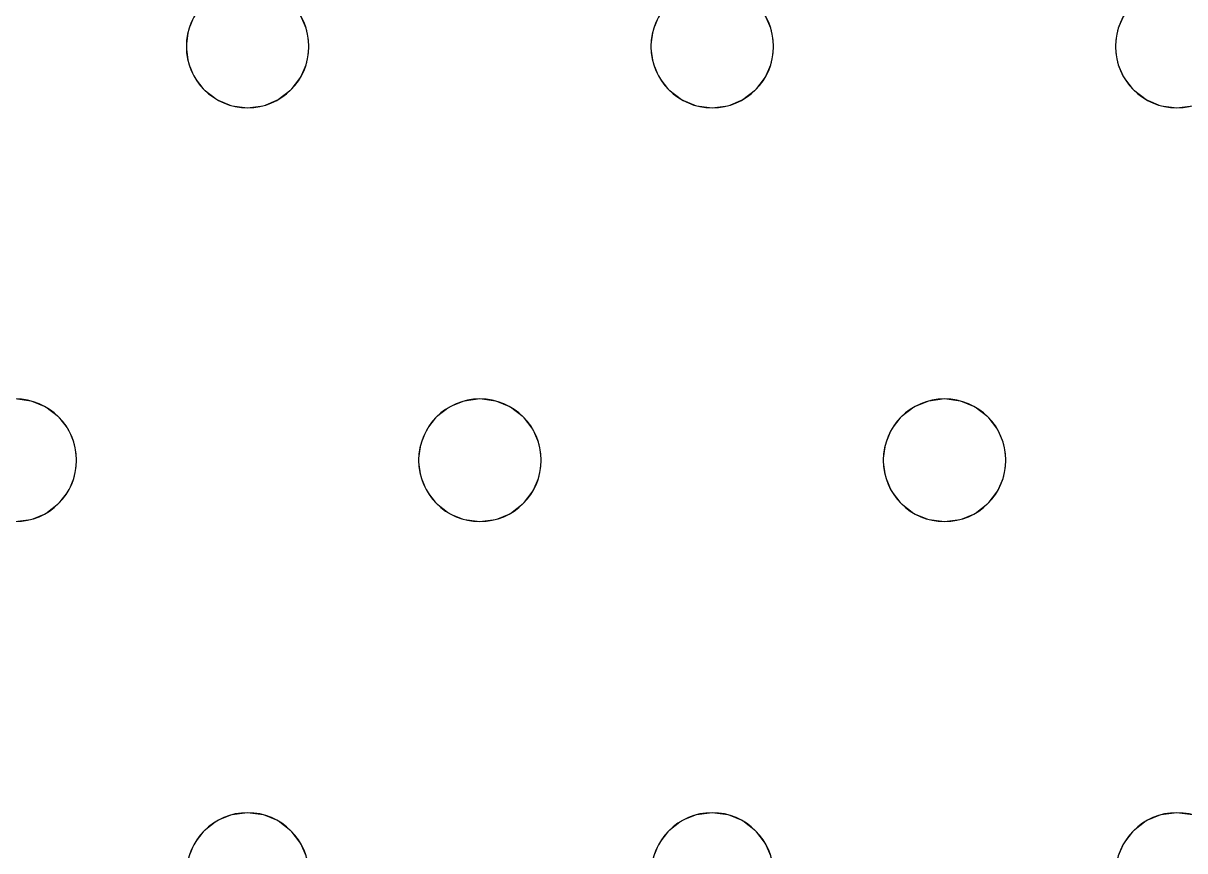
# Model space of a CAD drawing. Header units: millimetres. Extents: x -1 to 1601, y -701 to 1.
# Drawn here: x 203.9 to 279.7, y -204.5 to -150.5 of the extents above; entities that cross this region are included whole.
import ezdxf

# ---------------------------------------------------------------- set-up
doc = ezdxf.new("R2010")
doc.units = ezdxf.units.MM
doc.layers.add('IQ_200_3D', color=1, linetype='Continuous')
doc.layers.add('IQ_204_2D', color=7, linetype='Continuous')

msp = doc.modelspace()

# ---------------------------------------------------------------- linework, layer by layer
at = {"layer": 'IQ_200_3D', "lineweight": 18}
for points, invisible_edges in [([(122.762, -68.034, 850), (1477.238, -68.034, 850), (1477.238, -397.966, 850), (122.762, -397.966, 850)], 10), ([(122.762, -68.034, 860), (122.762, -397.966, 860), (1477.238, -397.966, 860), (1477.238, -68.034, 860)], 5), ([(215.085, -150, 890), (203.382, -129, 890), (191.68, -150, 890), (192.079, -150.965, 890)], 11), ([(192.079, -150.965, 888), (191.68, -150, 888), (215.085, -150, 888), (214.685, -150.965, 888)], 10), ([(214.685, -150.965, 890), (215.085, -150, 890), (192.079, -150.965, 890), (192.216, -152, 890)], 10), ([(215.085, -150, 890), (214.685, -150.965, 890), (214.685, -150.965, 888), (215.085, -150, 888)], 10), ([(222.413, -150.965, 890), (222.013, -150, 890), (222.013, -150, 888), (222.413, -150.965, 888)], 10), ([(245.418, -150, 888), (245.019, -150.965, 888), (222.413, -150.965, 888), (222.013, -150, 888)], 10), ([(222.413, -150.965, 890), (245.019, -150.965, 890), (245.418, -150, 890), (222.013, -150, 890)], 5), ([(245.418, -150, 890), (245.019, -150.965, 890), (245.019, -150.965, 888), (245.418, -150, 888)], 10), ([(252.746, -150.965, 890), (252.347, -150, 890), (252.347, -150, 888), (252.746, -150.965, 888)], 10), ([(252.746, -150.965, 888), (252.347, -150, 888), (275.752, -150, 888), (275.352, -150.965, 888)], 10), ([(252.746, -150.965, 890), (275.352, -150.965, 890), (275.752, -150, 890), (252.347, -150, 890)], 5), ([(275.752, -150, 890), (275.352, -150.965, 890), (275.352, -150.965, 888), (275.752, -150, 888)], 10), ([(214.549, -152, 888), (192.079, -153.035, 888), (192.216, -152, 888), (214.685, -150.965, 888)], 5), ([(192.216, -152, 888), (192.079, -150.965, 888), (214.685, -150.965, 888)], 14), ([(192.216, -152, 890), (192.079, -153.035, 890), (214.549, -152, 890), (214.685, -150.965, 890)], 10), ([(214.685, -150.965, 890), (214.549, -152, 890), (214.549, -152, 888), (214.685, -150.965, 888)], 8), ([(222.549, -152, 890), (222.413, -150.965, 890), (222.413, -150.965, 888), (222.549, -152, 888)], 2), ([(222.549, -152, 888), (222.413, -150.965, 888), (245.019, -150.965, 888), (244.882, -152, 888)], 10), ([(245.019, -150.965, 890), (222.413, -150.965, 890), (222.549, -152, 890)], 13), ([(222.549, -152, 890), (222.413, -153.035, 890), (244.882, -152, 890), (245.019, -150.965, 890)], 10), ([(245.019, -150.965, 890), (244.882, -152, 890), (244.882, -152, 888), (245.019, -150.965, 888)], 8), ([(252.882, -152, 890), (252.746, -150.965, 890), (252.746, -150.965, 888), (252.882, -152, 888)], 2), ([(252.882, -152, 888), (252.746, -150.965, 888), (275.352, -150.965, 888), (275.216, -152, 888)], 10), ([(252.882, -152, 890), (275.216, -152, 890), (275.352, -150.965, 890), (252.746, -150.965, 890)], 5), ([(275.352, -150.965, 890), (275.216, -152, 890), (275.216, -152, 888), (275.352, -150.965, 888)], 8), ([(192.079, -153.035, 888), (214.549, -152, 888), (214.685, -153.035, 888)], 13), ([(214.549, -152, 890), (192.079, -153.035, 890), (214.685, -153.035, 890)], 3), ([(214.549, -152, 890), (214.685, -153.035, 890), (214.685, -153.035, 888), (214.549, -152, 888)], 2), ([(245.019, -153.035, 890), (244.882, -152, 890), (222.413, -153.035, 890), (222.013, -154, 890)], 10), ([(222.413, -153.035, 890), (222.549, -152, 890), (222.549, -152, 888), (222.413, -153.035, 888)], 8), ([(222.413, -153.035, 888), (222.549, -152, 888), (244.882, -152, 888), (245.019, -153.035, 888)], 10), ([(244.882, -152, 890), (245.019, -153.035, 890), (245.019, -153.035, 888), (244.882, -152, 888)], 2), ([(252.746, -153.035, 890), (252.882, -152, 890), (252.882, -152, 888), (252.746, -153.035, 888)], 8), ([(252.746, -153.035, 888), (252.882, -152, 888), (275.216, -152, 888), (275.352, -153.035, 888)], 10), ([(252.746, -153.035, 890), (275.352, -153.035, 890), (275.216, -152, 890), (252.882, -152, 890)], 5), ([(275.216, -152, 890), (275.352, -153.035, 890), (275.352, -153.035, 888), (275.216, -152, 888)], 2), ([(214.685, -153.035, 888), (215.085, -154, 888), (191.68, -154, 888), (192.079, -153.035, 888)], 10), ([(191.68, -154, 890), (215.085, -154, 890), (214.685, -153.035, 890), (192.079, -153.035, 890)], 5), ([(214.685, -153.035, 890), (215.085, -154, 890), (215.085, -154, 888), (214.685, -153.035, 888)], 10), ([(222.013, -154, 890), (222.413, -153.035, 890), (222.413, -153.035, 888), (222.013, -154, 888)], 10), ([(222.013, -154, 888), (222.413, -153.035, 888), (245.019, -153.035, 888), (245.418, -154, 888)], 10), ([(245.418, -154, 890), (245.019, -153.035, 890), (222.013, -154, 890), (233.716, -175, 890)], 14), ([(245.019, -153.035, 890), (245.418, -154, 890), (245.418, -154, 888), (245.019, -153.035, 888)], 10), ([(252.347, -154, 890), (252.746, -153.035, 890), (252.746, -153.035, 888), (252.347, -154, 888)], 10), ([(252.347, -154, 888), (252.746, -153.035, 888), (275.352, -153.035, 888), (275.752, -154, 888)], 10), ([(275.752, -154, 890), (275.352, -153.035, 890), (252.347, -154, 890), (264.049, -175, 890)], 14), ([(252.746, -153.035, 890), (252.347, -154, 890), (275.352, -153.035, 890)], 14), ([(275.352, -153.035, 890), (275.752, -154, 890), (275.752, -154, 888), (275.352, -153.035, 888)], 10), ([(191.68, -154, 888), (215.085, -154, 888), (203.382, -175, 888), (191.044, -154.828, 888)], 7), ([(215.085, -154, 890), (191.68, -154, 890), (203.382, -175, 890), (215.721, -154.828, 890)], 7), ([(215.085, -154, 888), (215.721, -154.828, 888), (203.382, -175, 888)], 14), ([(215.085, -154, 890), (215.721, -154.828, 890), (215.721, -154.828, 888), (215.085, -154, 888)], 10), ([(221.378, -154.828, 890), (222.013, -154, 890), (222.013, -154, 888), (221.378, -154.828, 888)], 10), ([(222.013, -154, 888), (245.418, -154, 888), (233.716, -175, 888), (221.378, -154.828, 888)], 7), ([(222.013, -154, 890), (221.378, -154.828, 890), (233.716, -175, 890)], 14), ([(245.418, -154, 888), (246.054, -154.828, 888), (233.716, -175, 888)], 14), ([(233.716, -175, 890), (246.054, -154.828, 890), (245.418, -154, 890)], 13), ([(245.418, -154, 890), (246.054, -154.828, 890), (246.054, -154.828, 888), (245.418, -154, 888)], 10), ([(251.711, -154.828, 890), (252.347, -154, 890), (252.347, -154, 888), (251.711, -154.828, 888)], 10), ([(251.711, -154.828, 888), (252.347, -154, 888), (264.049, -175, 888), (263.014, -175.136, 888)], 10), ([(251.711, -154.828, 890), (263.014, -175.136, 890), (264.049, -175, 890), (252.347, -154, 890)], 5), ([(275.752, -154, 888), (276.387, -154.828, 888), (264.049, -175, 888), (252.347, -154, 888)], 14), ([(276.387, -154.828, 890), (275.752, -154, 890), (264.049, -175, 890), (265.084, -175.136, 890)], 10), ([(275.752, -154, 890), (276.387, -154.828, 890), (276.387, -154.828, 888), (275.752, -154, 888)], 10), ([(215.721, -154.828, 888), (216.549, -155.464, 888), (204.418, -175.136, 888), (203.382, -175, 888)], 10), ([(204.418, -175.136, 890), (216.549, -155.464, 890), (215.721, -154.828, 890), (203.382, -175, 890)], 5), ([(215.721, -154.828, 890), (216.549, -155.464, 890), (216.549, -155.464, 888), (215.721, -154.828, 888)], 10), ([(220.549, -155.464, 890), (221.378, -154.828, 890), (221.378, -154.828, 888), (220.549, -155.464, 888)], 10), ([(232.68, -175.136, 888), (220.549, -155.464, 888), (221.378, -154.828, 888), (233.716, -175, 888)], 5), ([(221.378, -154.828, 890), (220.549, -155.464, 890), (232.68, -175.136, 890), (233.716, -175, 890)], 10), ([(234.751, -175.136, 888), (233.716, -175, 888), (246.054, -154.828, 888), (246.882, -155.464, 888)], 10), ([(234.751, -175.136, 890), (246.882, -155.464, 890), (246.054, -154.828, 890), (233.716, -175, 890)], 5), ([(246.054, -154.828, 890), (246.882, -155.464, 890), (246.882, -155.464, 888), (246.054, -154.828, 888)], 10), ([(250.882, -155.464, 890), (251.711, -154.828, 890), (251.711, -154.828, 888), (250.882, -155.464, 888)], 10), ([(250.882, -155.464, 888), (251.711, -154.828, 888), (263.014, -175.136, 888), (262.049, -175.536, 888)], 10), ([(263.014, -175.136, 890), (251.711, -154.828, 890), (250.882, -155.464, 890)], 13), ([(265.084, -175.136, 888), (264.049, -175, 888), (276.387, -154.828, 888), (277.216, -155.464, 888)], 10), ([(277.216, -155.464, 890), (276.387, -154.828, 890), (265.084, -175.136, 890), (266.049, -175.536, 890)], 10), ([(276.387, -154.828, 890), (277.216, -155.464, 890), (277.216, -155.464, 888), (276.387, -154.828, 888)], 10), ([(204.418, -175.136, 888), (216.549, -155.464, 888), (205.382, -175.536, 888)], 3), ([(205.382, -175.536, 890), (216.549, -155.464, 890), (204.418, -175.136, 890)], 3), ([(205.382, -175.536, 888), (216.549, -155.464, 888), (217.514, -155.864, 888), (206.211, -176.172, 888)], 5), ([(217.514, -155.864, 890), (216.549, -155.464, 890), (205.382, -175.536, 890), (206.211, -176.172, 890)], 10), ([(218.549, -156, 888), (206.847, -177, 888), (206.211, -176.172, 888), (217.514, -155.864, 888)], 5), ([(218.549, -156, 890), (217.514, -155.864, 890), (206.211, -176.172, 890), (206.847, -177, 890)], 10), ([(230.252, -177, 888), (207.246, -177.965, 888), (206.847, -177, 888), (218.549, -156, 888)], 13), ([(230.252, -177, 890), (230.887, -176.172, 890), (218.549, -156, 890), (206.847, -177, 890)], 14), ([(216.549, -155.464, 890), (217.514, -155.864, 890), (217.514, -155.864, 888), (216.549, -155.464, 888)], 10), ([(218.549, -156, 888), (217.514, -155.864, 888), (217.514, -155.864, 890), (218.549, -156, 890)], 10), ([(219.584, -155.864, 888), (218.549, -156, 888), (218.549, -156, 890), (219.584, -155.864, 890)], 10), ([(218.549, -156, 888), (219.584, -155.864, 888), (230.887, -176.172, 888), (230.252, -177, 888)], 10), ([(218.549, -156, 890), (230.887, -176.172, 890), (219.584, -155.864, 890)], 3), ([(219.584, -155.864, 890), (220.549, -155.464, 890), (220.549, -155.464, 888), (219.584, -155.864, 888)], 10), ([(231.716, -175.536, 888), (219.584, -155.864, 888), (220.549, -155.464, 888), (232.68, -175.136, 888)], 5), ([(219.584, -155.864, 890), (230.887, -176.172, 890), (231.716, -175.536, 890), (220.549, -155.464, 890)], 5), ([(230.887, -176.172, 888), (219.584, -155.864, 888), (231.716, -175.536, 888)], 3), ([(232.68, -175.136, 890), (220.549, -155.464, 890), (231.716, -175.536, 890)], 3), ([(246.882, -155.464, 888), (247.847, -155.864, 888), (235.716, -175.536, 888), (234.751, -175.136, 888)], 10), ([(235.716, -175.536, 890), (247.847, -155.864, 890), (246.882, -155.464, 890), (234.751, -175.136, 890)], 5), ([(236.544, -176.172, 888), (235.716, -175.536, 888), (247.847, -155.864, 888), (248.882, -156, 888)], 10), ([(236.544, -176.172, 890), (247.847, -155.864, 890), (235.716, -175.536, 890)], 3), ([(248.882, -156, 890), (247.847, -155.864, 890), (236.544, -176.172, 890), (237.18, -177, 890)], 10), ([(237.18, -177, 888), (236.544, -176.172, 888), (248.882, -156, 888), (260.585, -177, 888)], 14), ([(260.585, -177, 890), (261.221, -176.172, 890), (248.882, -156, 890), (237.18, -177, 890)], 14), ([(246.882, -155.464, 890), (247.847, -155.864, 890), (247.847, -155.864, 888), (246.882, -155.464, 888)], 10), ([(248.882, -156, 888), (247.847, -155.864, 888), (247.847, -155.864, 890), (248.882, -156, 890)], 10), ([(249.918, -155.864, 888), (248.882, -156, 888), (248.882, -156, 890), (249.918, -155.864, 890)], 10), ([(261.221, -176.172, 888), (260.585, -177, 888), (248.882, -156, 888), (249.918, -155.864, 888)], 10), ([(261.221, -176.172, 890), (262.049, -175.536, 890), (249.918, -155.864, 890), (248.882, -156, 890)], 10), ([(249.918, -155.864, 890), (250.882, -155.464, 890), (250.882, -155.464, 888), (249.918, -155.864, 888)], 10), ([(249.918, -155.864, 888), (250.882, -155.464, 888), (262.049, -175.536, 888), (261.221, -176.172, 888)], 10), ([(262.049, -175.536, 890), (263.014, -175.136, 890), (250.882, -155.464, 890), (249.918, -155.864, 890)], 10), ([(277.216, -155.464, 888), (278.18, -155.864, 888), (266.049, -175.536, 888), (265.084, -175.136, 888)], 10), ([(278.18, -155.864, 890), (277.216, -155.464, 890), (266.049, -175.536, 890), (266.878, -176.172, 890)], 10), ([(266.049, -175.536, 888), (278.18, -155.864, 888), (266.878, -176.172, 888)], 3), ([(266.878, -176.172, 888), (278.18, -155.864, 888), (279.216, -156, 888), (267.513, -177, 888)], 5), ([(279.216, -156, 890), (278.18, -155.864, 890), (266.878, -176.172, 890), (267.513, -177, 890)], 10), ([(290.918, -177, 888), (267.913, -177.965, 888), (267.513, -177, 888), (279.216, -156, 888)], 13), ([(290.918, -177, 890), (291.554, -176.172, 890), (279.216, -156, 890), (267.513, -177, 890)], 14), ([(277.216, -155.464, 890), (278.18, -155.864, 890), (278.18, -155.864, 888), (277.216, -155.464, 888)], 10), ([(279.216, -156, 888), (278.18, -155.864, 888), (278.18, -155.864, 890), (279.216, -156, 890)], 10), ([(280.251, -155.864, 888), (279.216, -156, 888), (279.216, -156, 890), (280.251, -155.864, 890)], 10), ([(291.554, -176.172, 888), (290.918, -177, 888), (279.216, -156, 888), (280.251, -155.864, 888)], 10), ([(291.554, -176.172, 890), (292.382, -175.536, 890), (280.251, -155.864, 890), (279.216, -156, 890)], 10), ([(203.382, -175, 888), (204.418, -175.136, 888), (204.418, -175.136, 890), (203.382, -175, 890)], 10), ([(205.382, -175.536, 890), (204.418, -175.136, 890), (204.418, -175.136, 888), (205.382, -175.536, 888)], 10), ([(232.68, -175.136, 890), (231.716, -175.536, 890), (231.716, -175.536, 888), (232.68, -175.136, 888)], 10), ([(232.68, -175.136, 888), (233.716, -175, 888), (233.716, -175, 890), (232.68, -175.136, 890)], 10), ([(233.716, -175, 888), (234.751, -175.136, 888), (234.751, -175.136, 890), (233.716, -175, 890)], 10), ([(235.716, -175.536, 890), (234.751, -175.136, 890), (234.751, -175.136, 888), (235.716, -175.536, 888)], 10), ([(263.014, -175.136, 890), (262.049, -175.536, 890), (262.049, -175.536, 888), (263.014, -175.136, 888)], 10), ([(263.014, -175.136, 888), (264.049, -175, 888), (264.049, -175, 890), (263.014, -175.136, 890)], 10), ([(264.049, -175, 888), (265.084, -175.136, 888), (265.084, -175.136, 890), (264.049, -175, 890)], 10), ([(266.049, -175.536, 890), (265.084, -175.136, 890), (265.084, -175.136, 888), (266.049, -175.536, 888)], 10), ([(206.211, -176.172, 890), (205.382, -175.536, 890), (205.382, -175.536, 888), (206.211, -176.172, 888)], 10), ([(231.716, -175.536, 890), (230.887, -176.172, 890), (230.887, -176.172, 888), (231.716, -175.536, 888)], 10), ([(236.544, -176.172, 890), (235.716, -175.536, 890), (235.716, -175.536, 888), (236.544, -176.172, 888)], 10), ([(262.049, -175.536, 890), (261.221, -176.172, 890), (261.221, -176.172, 888), (262.049, -175.536, 888)], 10), ([(266.878, -176.172, 890), (266.049, -175.536, 890), (266.049, -175.536, 888), (266.878, -176.172, 888)], 10), ([(206.847, -177, 890), (206.211, -176.172, 890), (206.211, -176.172, 888), (206.847, -177, 888)], 10), ([(230.887, -176.172, 890), (230.252, -177, 890), (230.252, -177, 888), (230.887, -176.172, 888)], 10), ([(237.18, -177, 890), (236.544, -176.172, 890), (236.544, -176.172, 888), (237.18, -177, 888)], 10), ([(261.221, -176.172, 890), (260.585, -177, 890), (260.585, -177, 888), (261.221, -176.172, 888)], 10), ([(267.513, -177, 890), (266.878, -176.172, 890), (266.878, -176.172, 888), (267.513, -177, 888)], 10), ([(207.246, -177.965, 890), (206.847, -177, 890), (206.847, -177, 888), (207.246, -177.965, 888)], 10), ([(207.246, -177.965, 890), (229.852, -177.965, 890), (230.252, -177, 890), (206.847, -177, 890)], 5), ([(229.852, -177.965, 888), (207.382, -179, 888), (207.246, -177.965, 888), (230.252, -177, 888)], 5), ([(230.252, -177, 890), (229.852, -177.965, 890), (229.852, -177.965, 888), (230.252, -177, 888)], 10), ([(237.579, -177.965, 890), (237.18, -177, 890), (237.18, -177, 888), (237.579, -177.965, 888)], 10), ([(237.579, -177.965, 888), (237.18, -177, 888), (260.585, -177, 888), (260.185, -177.965, 888)], 10), ([(260.585, -177, 890), (237.18, -177, 890), (237.579, -177.965, 890), (260.185, -177.965, 890)], 5), ([(260.585, -177, 890), (260.185, -177.965, 890), (260.185, -177.965, 888), (260.585, -177, 888)], 10), ([(267.913, -177.965, 890), (267.513, -177, 890), (267.513, -177, 888), (267.913, -177.965, 888)], 10), ([(267.913, -177.965, 890), (290.918, -177, 890), (267.513, -177, 890)], 3), ([(267.913, -177.965, 888), (290.918, -177, 888), (290.519, -177.965, 888), (268.049, -179, 888)], 5), ([(290.519, -177.965, 890), (290.918, -177, 890), (267.913, -177.965, 890), (268.049, -179, 890)], 10), ([(207.382, -179, 890), (207.246, -177.965, 890), (207.246, -177.965, 888), (207.382, -179, 888)], 2), ([(229.716, -179, 888), (207.246, -180.035, 888), (207.382, -179, 888), (229.852, -177.965, 888)], 5), ([(229.716, -179, 890), (229.852, -177.965, 890), (207.382, -179, 890), (207.246, -180.035, 890)], 10), ([(229.852, -177.965, 890), (207.246, -177.965, 890), (207.382, -179, 890)], 13), ([(229.852, -177.965, 890), (229.716, -179, 890), (229.716, -179, 888), (229.852, -177.965, 888)], 8), ([(237.716, -179, 890), (237.579, -177.965, 890), (237.579, -177.965, 888), (237.716, -179, 888)], 2), ([(237.716, -179, 888), (237.579, -177.965, 888), (260.185, -177.965, 888), (260.049, -179, 888)], 10), ([(237.716, -179, 890), (260.049, -179, 890), (260.185, -177.965, 890), (237.579, -177.965, 890)], 5), ([(260.185, -177.965, 890), (260.049, -179, 890), (260.049, -179, 888), (260.185, -177.965, 888)], 8), ([(268.049, -179, 890), (267.913, -177.965, 890), (267.913, -177.965, 888), (268.049, -179, 888)], 2), ([(290.382, -179, 888), (267.913, -180.035, 888), (268.049, -179, 888), (290.519, -177.965, 888)], 5), ([(290.382, -179, 890), (290.519, -177.965, 890), (268.049, -179, 890), (267.913, -180.035, 890)], 10), ([(207.246, -180.035, 890), (207.382, -179, 890), (207.382, -179, 888), (207.246, -180.035, 888)], 8), ([(207.246, -180.035, 888), (229.716, -179, 888), (229.852, -180.035, 888)], 13), ([(207.246, -180.035, 890), (229.852, -180.035, 890), (229.716, -179, 890)], 13), ([(229.716, -179, 890), (229.852, -180.035, 890), (229.852, -180.035, 888), (229.716, -179, 888)], 2), ([(237.579, -180.035, 890), (237.716, -179, 890), (237.716, -179, 888), (237.579, -180.035, 888)], 8), ([(237.579, -180.035, 888), (237.716, -179, 888), (260.049, -179, 888), (260.185, -180.035, 888)], 10), ([(260.049, -179, 890), (237.716, -179, 890), (237.579, -180.035, 890), (260.185, -180.035, 890)], 5), ([(260.049, -179, 890), (260.185, -180.035, 890), (260.185, -180.035, 888), (260.049, -179, 888)], 2), ([(290.519, -180.035, 888), (267.513, -181, 888), (267.913, -180.035, 888), (290.382, -179, 888)], 5), ([(267.913, -180.035, 890), (268.049, -179, 890), (268.049, -179, 888), (267.913, -180.035, 888)], 8), ([(290.519, -180.035, 890), (290.382, -179, 890), (267.913, -180.035, 890)], 14), ([(206.847, -181, 890), (207.246, -180.035, 890), (207.246, -180.035, 888), (206.847, -181, 888)], 10), ([(206.847, -181, 888), (207.246, -180.035, 888), (229.852, -180.035, 888), (230.252, -181, 888)], 10), ([(206.847, -181, 890), (230.252, -181, 890), (229.852, -180.035, 890), (207.246, -180.035, 890)], 5), ([(229.852, -180.035, 890), (230.252, -181, 890), (230.252, -181, 888), (229.852, -180.035, 888)], 10), ([(237.18, -181, 890), (237.579, -180.035, 890), (237.579, -180.035, 888), (237.18, -181, 888)], 10), ([(237.18, -181, 888), (237.579, -180.035, 888), (260.185, -180.035, 888), (260.585, -181, 888)], 10), ([(260.585, -181, 890), (260.185, -180.035, 890), (237.18, -181, 890), (248.882, -202, 890)], 14), ([(237.579, -180.035, 890), (237.18, -181, 890), (260.185, -180.035, 890)], 14), ([(260.185, -180.035, 890), (260.585, -181, 890), (260.585, -181, 888), (260.185, -180.035, 888)], 10), ([(267.513, -181, 890), (267.913, -180.035, 890), (267.913, -180.035, 888), (267.513, -181, 888)], 10), ([(290.918, -181, 888), (279.216, -202, 888), (267.513, -181, 888), (290.519, -180.035, 888)], 7), ([(267.513, -181, 890), (290.918, -181, 890), (290.519, -180.035, 890), (267.913, -180.035, 890)], 5), ([(206.211, -181.828, 890), (206.847, -181, 890), (206.847, -181, 888), (206.211, -181.828, 888)], 10), ([(218.549, -202, 888), (217.514, -202.136, 888), (206.211, -181.828, 888), (206.847, -181, 888)], 10), ([(206.847, -181, 890), (206.211, -181.828, 890), (218.549, -202, 890), (230.252, -181, 890)], 14), ([(230.252, -181, 888), (230.887, -181.828, 888), (218.549, -202, 888), (206.847, -181, 888)], 14), ([(230.887, -181.828, 890), (230.252, -181, 890), (218.549, -202, 890), (219.584, -202.136, 890)], 10), ([(230.252, -181, 890), (230.887, -181.828, 890), (230.887, -181.828, 888), (230.252, -181, 888)], 10), ([(236.544, -181.828, 890), (237.18, -181, 890), (237.18, -181, 888), (236.544, -181.828, 888)], 10), ([(248.882, -202, 888), (247.847, -202.136, 888), (236.544, -181.828, 888), (237.18, -181, 888)], 10), ([(236.544, -181.828, 890), (247.847, -202.136, 890), (248.882, -202, 890), (237.18, -181, 890)], 5), ([(260.585, -181, 888), (261.221, -181.828, 888), (248.882, -202, 888), (237.18, -181, 888)], 14), ([(261.221, -181.828, 890), (260.585, -181, 890), (248.882, -202, 890), (249.918, -202.136, 890)], 10), ([(260.585, -181, 890), (261.221, -181.828, 890), (261.221, -181.828, 888), (260.585, -181, 888)], 10), ([(266.878, -181.828, 890), (267.513, -181, 890), (267.513, -181, 888), (266.878, -181.828, 888)], 10), ([(266.878, -181.828, 888), (267.513, -181, 888), (279.216, -202, 888), (278.18, -202.136, 888)], 10), ([(279.216, -202, 890), (267.513, -181, 890), (266.878, -181.828, 890), (278.18, -202.136, 890)], 5), ([(279.216, -202, 890), (291.554, -181.828, 890), (290.918, -181, 890), (267.513, -181, 890)], 13), ([(279.216, -202, 888), (290.918, -181, 888), (291.554, -181.828, 888), (280.251, -202.136, 888)], 5), ([(205.382, -182.464, 890), (206.211, -181.828, 890), (206.211, -181.828, 888), (205.382, -182.464, 888)], 10), ([(205.382, -182.464, 888), (206.211, -181.828, 888), (217.514, -202.136, 888), (216.549, -202.536, 888)], 10), ([(217.514, -202.136, 890), (218.549, -202, 890), (206.211, -181.828, 890), (205.382, -182.464, 890)], 10), ([(230.887, -181.828, 888), (231.716, -182.464, 888), (219.584, -202.136, 888), (218.549, -202, 888)], 10), ([(231.716, -182.464, 890), (230.887, -181.828, 890), (219.584, -202.136, 890), (220.549, -202.536, 890)], 10), ([(230.887, -181.828, 890), (231.716, -182.464, 890), (231.716, -182.464, 888), (230.887, -181.828, 888)], 10), ([(235.716, -182.464, 890), (236.544, -181.828, 890), (236.544, -181.828, 888), (235.716, -182.464, 888)], 10), ([(235.716, -182.464, 888), (236.544, -181.828, 888), (247.847, -202.136, 888), (246.882, -202.536, 888)], 10), ([(235.716, -182.464, 890), (247.847, -202.136, 890), (236.544, -181.828, 890)], 3), ([(249.918, -202.136, 888), (248.882, -202, 888), (261.221, -181.828, 888), (262.049, -182.464, 888)], 10), ([(261.221, -181.828, 890), (249.918, -202.136, 890), (262.049, -182.464, 890)], 3), ([(261.221, -181.828, 890), (262.049, -182.464, 890), (262.049, -182.464, 888), (261.221, -181.828, 888)], 10), ([(266.049, -182.464, 890), (266.878, -181.828, 890), (266.878, -181.828, 888), (266.049, -182.464, 888)], 10), ([(278.18, -202.136, 888), (277.216, -202.536, 888), (266.049, -182.464, 888), (266.878, -181.828, 888)], 10), ([(278.18, -202.136, 890), (266.878, -181.828, 890), (266.049, -182.464, 890), (277.216, -202.536, 890)], 5), ([(291.554, -181.828, 890), (279.216, -202, 890), (280.251, -202.136, 890)], 13), ([(204.418, -182.864, 890), (205.382, -182.464, 890), (205.382, -182.464, 888), (204.418, -182.864, 888)], 10), ([(204.418, -182.864, 888), (205.382, -182.464, 888), (216.549, -202.536, 888), (215.721, -203.172, 888)], 10), ([(216.549, -202.536, 890), (217.514, -202.136, 890), (205.382, -182.464, 890), (204.418, -182.864, 890)], 10), ([(220.549, -202.536, 888), (219.584, -202.136, 888), (231.716, -182.464, 888), (232.68, -182.864, 888)], 10), ([(232.68, -182.864, 890), (231.716, -182.464, 890), (220.549, -202.536, 890), (221.378, -203.172, 890)], 10), ([(231.716, -182.464, 890), (232.68, -182.864, 890), (232.68, -182.864, 888), (231.716, -182.464, 888)], 10), ([(234.751, -182.864, 890), (235.716, -182.464, 890), (235.716, -182.464, 888), (234.751, -182.864, 888)], 10), ([(234.751, -182.864, 888), (235.716, -182.464, 888), (246.882, -202.536, 888), (246.054, -203.172, 888)], 10), ([(235.716, -182.464, 890), (234.751, -182.864, 890), (246.882, -202.536, 890), (247.847, -202.136, 890)], 10), ([(250.882, -202.536, 888), (249.918, -202.136, 888), (262.049, -182.464, 888), (263.014, -182.864, 888)], 10), ([(250.882, -202.536, 890), (263.014, -182.864, 890), (262.049, -182.464, 890), (249.918, -202.136, 890)], 5), ([(262.049, -182.464, 890), (263.014, -182.864, 890), (263.014, -182.864, 888), (262.049, -182.464, 888)], 10), ([(265.084, -182.864, 890), (266.049, -182.464, 890), (266.049, -182.464, 888), (265.084, -182.864, 888)], 10), ([(265.084, -182.864, 888), (266.049, -182.464, 888), (277.216, -202.536, 888), (276.387, -203.172, 888)], 10), ([(277.216, -202.536, 890), (266.049, -182.464, 890), (265.084, -182.864, 890)], 13), ([(203.382, -183, 888), (215.085, -204, 888), (191.68, -204, 888), (191.044, -203.172, 888)], 11), ([(215.085, -204, 890), (203.382, -183, 890), (191.68, -204, 890)], 15), ([(204.418, -182.864, 888), (203.382, -183, 888), (203.382, -183, 890), (204.418, -182.864, 890)], 10), ([(203.382, -183, 888), (204.418, -182.864, 888), (215.721, -203.172, 888), (215.085, -204, 888)], 10), ([(215.721, -203.172, 890), (204.418, -182.864, 890), (203.382, -183, 890), (215.085, -204, 890)], 5), ([(216.549, -202.536, 890), (204.418, -182.864, 890), (215.721, -203.172, 890)], 3), ([(220.549, -202.536, 888), (232.68, -182.864, 888), (221.378, -203.172, 888)], 3), ([(221.378, -203.172, 888), (232.68, -182.864, 888), (233.716, -183, 888), (222.013, -204, 888)], 5), ([(233.716, -183, 890), (232.68, -182.864, 890), (221.378, -203.172, 890), (222.013, -204, 890)], 10), ([(245.418, -204, 888), (222.013, -204, 888), (233.716, -183, 888)], 15), ([(245.418, -204, 890), (246.054, -203.172, 890), (233.716, -183, 890), (222.013, -204, 890)], 14), ([(233.716, -183, 888), (232.68, -182.864, 888), (232.68, -182.864, 890), (233.716, -183, 890)], 10), ([(234.751, -182.864, 888), (233.716, -183, 888), (233.716, -183, 890), (234.751, -182.864, 890)], 10), ([(233.716, -183, 888), (234.751, -182.864, 888), (246.054, -203.172, 888), (245.418, -204, 888)], 10), ([(234.751, -182.864, 890), (233.716, -183, 890), (246.054, -203.172, 890), (246.882, -202.536, 890)], 10), ([(251.711, -203.172, 888), (250.882, -202.536, 888), (263.014, -182.864, 888), (264.049, -183, 888)], 10), ([(251.711, -203.172, 890), (264.049, -183, 890), (263.014, -182.864, 890), (250.882, -202.536, 890)], 5), ([(252.347, -204, 888), (251.711, -203.172, 888), (264.049, -183, 888), (275.752, -204, 888)], 14), ([(252.347, -204, 890), (264.049, -183, 890), (251.711, -203.172, 890)], 3), ([(264.049, -183, 890), (252.347, -204, 890), (275.752, -204, 890), (276.387, -203.172, 890)], 11), ([(264.049, -183, 888), (263.014, -182.864, 888), (263.014, -182.864, 890), (264.049, -183, 890)], 10), ([(265.084, -182.864, 888), (264.049, -183, 888), (264.049, -183, 890), (265.084, -182.864, 890)], 10), ([(264.049, -183, 888), (265.084, -182.864, 888), (276.387, -203.172, 888), (275.752, -204, 888)], 10), ([(276.387, -203.172, 890), (277.216, -202.536, 890), (265.084, -182.864, 890), (264.049, -183, 890)], 10), ([(217.514, -202.136, 890), (216.549, -202.536, 890), (216.549, -202.536, 888), (217.514, -202.136, 888)], 10), ([(217.514, -202.136, 888), (218.549, -202, 888), (218.549, -202, 890), (217.514, -202.136, 890)], 10), ([(218.549, -202, 888), (219.584, -202.136, 888), (219.584, -202.136, 890), (218.549, -202, 890)], 10), ([(220.549, -202.536, 890), (219.584, -202.136, 890), (219.584, -202.136, 888), (220.549, -202.536, 888)], 10), ([(247.847, -202.136, 890), (246.882, -202.536, 890), (246.882, -202.536, 888), (247.847, -202.136, 888)], 10), ([(247.847, -202.136, 888), (248.882, -202, 888), (248.882, -202, 890), (247.847, -202.136, 890)], 10), ([(248.882, -202, 888), (249.918, -202.136, 888), (249.918, -202.136, 890), (248.882, -202, 890)], 10), ([(250.882, -202.536, 890), (249.918, -202.136, 890), (249.918, -202.136, 888), (250.882, -202.536, 888)], 10), ([(278.18, -202.136, 890), (277.216, -202.536, 890), (277.216, -202.536, 888), (278.18, -202.136, 888)], 10), ([(278.18, -202.136, 888), (279.216, -202, 888), (279.216, -202, 890), (278.18, -202.136, 890)], 10), ([(279.216, -202, 888), (280.251, -202.136, 888), (280.251, -202.136, 890), (279.216, -202, 890)], 10), ([(215.721, -203.172, 890), (215.085, -204, 890), (215.085, -204, 888), (215.721, -203.172, 888)], 10), ([(216.549, -202.536, 890), (215.721, -203.172, 890), (215.721, -203.172, 888), (216.549, -202.536, 888)], 10), ([(221.378, -203.172, 890), (220.549, -202.536, 890), (220.549, -202.536, 888), (221.378, -203.172, 888)], 10), ([(222.013, -204, 890), (221.378, -203.172, 890), (221.378, -203.172, 888), (222.013, -204, 888)], 10), ([(246.054, -203.172, 890), (245.418, -204, 890), (245.418, -204, 888), (246.054, -203.172, 888)], 10), ([(246.882, -202.536, 890), (246.054, -203.172, 890), (246.054, -203.172, 888), (246.882, -202.536, 888)], 10), ([(251.711, -203.172, 890), (250.882, -202.536, 890), (250.882, -202.536, 888), (251.711, -203.172, 888)], 10), ([(252.347, -204, 890), (251.711, -203.172, 890), (251.711, -203.172, 888), (252.347, -204, 888)], 10), ([(276.387, -203.172, 890), (275.752, -204, 890), (275.752, -204, 888), (276.387, -203.172, 888)], 10), ([(277.216, -202.536, 890), (276.387, -203.172, 890), (276.387, -203.172, 888), (277.216, -202.536, 888)], 10), ([(215.085, -204, 888), (214.685, -204.965, 888), (192.079, -204.965, 888), (191.68, -204, 888)], 10), ([(192.079, -204.965, 890), (214.685, -204.965, 890), (215.085, -204, 890), (191.68, -204, 890)], 5), ([(215.085, -204, 890), (214.685, -204.965, 890), (214.685, -204.965, 888), (215.085, -204, 888)], 10), ([(222.413, -204.965, 890), (222.013, -204, 890), (222.013, -204, 888), (222.413, -204.965, 888)], 10), ([(245.418, -204, 888), (245.019, -204.965, 888), (222.413, -204.965, 888), (222.013, -204, 888)], 10), ([(222.413, -204.965, 890), (245.418, -204, 890), (222.013, -204, 890)], 3), ([(222.413, -204.965, 890), (222.549, -206, 890), (245.019, -204.965, 890), (245.418, -204, 890)], 10), ([(245.418, -204, 890), (245.019, -204.965, 890), (245.019, -204.965, 888), (245.418, -204, 888)], 10), ([(252.746, -204.965, 890), (252.347, -204, 890), (252.347, -204, 888), (252.746, -204.965, 888)], 10), ([(252.746, -204.965, 888), (252.347, -204, 888), (275.752, -204, 888), (275.352, -204.965, 888)], 10), ([(252.746, -204.965, 890), (275.352, -204.965, 890), (275.752, -204, 890), (252.347, -204, 890)], 5), ([(275.752, -204, 890), (275.352, -204.965, 890), (275.352, -204.965, 888), (275.752, -204, 888)], 10)]:
    msp.add_3dface(points, dxfattribs=dict(at, invisible_edges=invisible_edges))
at = {"layer": 'IQ_204_2D'}
for centre, start, end in [((218.549, -152), 0, 180), ((218.549, -152), 0, 180), ((218.549, -152), 0, 180), ((248.882, -152), 0, 180), ((279.216, -152), 0, 180), ((218.549, -152), 180, 0), ((218.549, -152), 180, 0), ((218.549, -152), 180, 360), ((248.882, -152), 180, 360), ((279.216, -152), 180, 0), ((203.382, -179), 0, 180), ((233.716, -179), 0, 180), ((233.716, -179), 0, 180), ((233.716, -179), 0, 180), ((264.049, -179), 0, 180), ((203.382, -179), 180, 0), ((233.716, -179), 180, 0), ((233.716, -179), 180, 0), ((233.716, -179), 180, 360), ((264.049, -179), 180, 360), ((218.549, -206), 0, 180), ((218.549, -206), 0, 180), ((218.549, -206), 0, 180), ((248.882, -206), 0, 180), ((279.216, -206), 0, 180)]:
    msp.add_arc(centre, 4, start, end, dxfattribs=at)

# ---------------------------------------------------------------- meshes
at = {"layer": 'IQ_200_3D', "lineweight": 18}
mesh = msp.add_polyface(dxfattribs=at)
corners = [(1600, 0, 850), (1600, -700, 850), (0, -700, 850), (0, 0, 850), (1210.5, -594, 850), (1211.556, -602.023, 850), (1214.653, -609.5, 850), (1219.58, -615.92, 850), (1226, -620.847, 850), (1233.477, -623.944, 850), (1241.5, -625, 850), (1459.5, -625, 850), (1467.523, -623.944, 850), (1475, -620.847, 850), (1481.42, -615.92, 850), (1486.347, -609.5, 850), (1489.444, -602.023, 850), (1490.5, -594, 850), (1490.5, -476, 850), (1489.444, -467.977, 850), (1486.347, -460.5, 850), (1481.42, -454.08, 850), (1475, -449.153, 850), (1467.523, -446.056, 850), (1459.5, -445, 850), (1241.5, -445, 850), (1233.477, -446.056, 850), (1226, -449.153, 850), (1219.58, -454.08, 850), (1214.653, -460.5, 850), (1211.556, -467.977, 850), (1210.5, -476, 850), (1477.5, -68.034, 850), (122.5, -68.034, 850), (110.412, -69.625, 850), (99.148, -74.291, 850), (89.475, -81.713, 850), (82.053, -91.386, 850), (77.388, -102.65, 850), (75.796, -114.738, 850), (75.796, -351.262, 850), (77.388, -363.35, 850), (82.053, -374.614, 850), (89.475, -384.287, 850), (99.148, -391.709, 850), (110.412, -396.375, 850), (122.5, -397.966, 850), (1477.5, -397.966, 850), (1489.588, -396.375, 850), (1500.852, -391.709, 850), (1510.525, -384.287, 850), (1517.947, -374.614, 850), (1522.612, -363.35, 850), (1524.204, -351.262, 850), (1524.204, -114.738, 850), (1522.612, -102.65, 850), (1517.947, -91.386, 850), (1510.525, -81.713, 850), (1500.852, -74.291, 850), (1489.588, -69.625, 850)]
mesh.append_faces([[corners[k] for k in face] for face in [(37, 3, 36), (35, 3, 34), (4, 46, 31), (31, 46, 30), (55, 0, 54), (16, 1, 15), (14, 1, 13), (21, 49, 20), (11, 1, 10)]], dxfattribs={"vtx0": -1, "vtx1": -1})
mesh.append_faces([[corners[k] for k in face] for face in [(3, 37, 38), (3, 38, 39), (3, 39, 40, 2), (2, 40, 41), (46, 4, 5), (2, 6, 7), (46, 29, 30), (46, 28, 29), (26, 46, 47, 25), (46, 26, 27), (0, 59, 32, 3), (20, 49, 50, 19), (47, 24, 25), (0, 55, 56), (1, 52, 53), (19, 50, 51, 18), (1, 16, 17)]], dxfattribs={"vtx0": -1, "vtx2": -1})
mesh.append_faces([[corners[k] for k in face] for face in [(2, 45, 46, 5), (1, 17, 18, 51)]], dxfattribs={"vtx0": -1, "vtx2": -1, "vtx3": -1})
mesh.append_faces([[corners[k] for k in face] for face in [(41, 42, 2), (35, 36, 3), (33, 34, 3, 32), (43, 44, 2), (44, 45, 2), (42, 43, 2), (5, 6, 2), (27, 28, 46), (7, 8, 2), (8, 9, 2), (58, 59, 0), (56, 57, 0), (57, 58, 0), (51, 52, 1), (23, 24, 47), (11, 12, 1), (12, 13, 1), (14, 15, 1)]], dxfattribs={"vtx1": -1, "vtx2": -1})
mesh.append_faces([[corners[k] for k in face] for face in [(1, 2, 9, 10), (47, 48, 22, 23), (48, 49, 21, 22), (53, 54, 0, 1)]], dxfattribs={"vtx1": -1, "vtx3": -1})
mesh = msp.add_polyface(dxfattribs=at)
corners = [(1600, -700, 900), (1600, -23, 900), (0, -23, 900), (0, -700, 900), (90, -35.113, 900), (1510, -35.113, 900), (1529.382, -37.665, 900), (1547.443, -45.146, 900), (1562.953, -57.047, 900), (1574.854, -72.557, 900), (1582.335, -90.618, 900), (1584.887, -110, 900), (1584.887, -610, 900), (1582.335, -629.382, 900), (1574.854, -647.443, 900), (1562.953, -662.953, 900), (1547.443, -674.854, 900), (1529.382, -682.335, 900), (1510, -684.887, 900), (90, -684.887, 900), (70.618, -682.335, 900), (52.557, -674.854, 900), (37.047, -662.953, 900), (25.146, -647.443, 900), (17.665, -629.382, 900), (15.113, -610, 900), (15.113, -110, 900), (17.665, -90.618, 900), (25.146, -72.557, 900), (37.047, -57.047, 900), (52.557, -45.146, 900), (70.618, -37.665, 900)]
mesh.append_faces([[corners[k] for k in face] for face in [(9, 1, 8), (14, 0, 13), (31, 2, 30), (28, 2, 27), (21, 3, 20), (23, 3, 22)]], dxfattribs={"vtx0": -1, "vtx1": -1})
mesh.append_faces([[corners[k] for k in face] for face in [(1, 9, 10), (1, 11, 12, 0), (0, 14, 15), (0, 18, 19), (2, 28, 29), (3, 23, 24)]], dxfattribs={"vtx0": -1, "vtx2": -1})
mesh.append_faces([[corners[k] for k in face] for face in [(10, 11, 1), (5, 6, 1), (7, 8, 1), (6, 7, 1), (12, 13, 0), (15, 16, 0), (17, 18, 0), (16, 17, 0), (31, 4, 2), (29, 30, 2), (26, 27, 2), (21, 22, 3), (24, 25, 3)]], dxfattribs={"vtx1": -1, "vtx2": -1})
mesh.append_faces([[corners[k] for k in face] for face in [(4, 5, 1, 2), (25, 26, 2, 3), (19, 20, 3, 0)]], dxfattribs={"vtx1": -1, "vtx3": -1})
mesh = msp.add_polyface(dxfattribs=at)
corners = [(1510, -48.392, 890), (90, -48.392, 890), (66.424, -53.082, 890), (46.437, -66.437, 890), (33.082, -86.424, 890), (28.392, -110, 890), (28.392, -610, 890), (33.082, -633.576, 890), (46.437, -653.563, 890), (66.424, -666.918, 890), (90, -671.608, 890), (1510, -671.608, 890), (1533.576, -666.918, 890), (1553.563, -653.563, 890), (1566.918, -633.576, 890), (1571.608, -610, 890), (1571.608, -110, 890), (1566.918, -86.424, 890), (1553.563, -66.437, 890), (1533.576, -53.082, 890), (122.5, -418.034, 890), (1477.5, -418.034, 890), (1489.656, -419.634, 890), (1500.983, -424.326, 890), (1510.71, -431.79, 890), (1518.174, -441.517, 890), (1522.866, -452.844, 890), (1524.466, -465, 890), (1524.466, -605, 890), (1522.866, -617.156, 890), (1518.174, -628.483, 890), (1510.71, -638.21, 890), (1500.983, -645.674, 890), (1489.656, -650.366, 890), (1477.5, -651.966, 890), (122.5, -651.966, 890), (110.344, -650.366, 890), (99.017, -645.674, 890), (89.29, -638.21, 890), (81.826, -628.483, 890), (77.134, -617.156, 890), (75.534, -605, 890), (75.534, -465, 890), (77.134, -452.844, 890), (81.826, -441.517, 890), (89.29, -431.79, 890), (99.017, -424.326, 890), (110.344, -419.634, 890), (122.5, -68.034, 890), (1477.5, -68.034, 890), (1489.588, -69.625, 890), (1500.852, -74.291, 890), (1510.525, -81.713, 890), (1517.947, -91.386, 890), (1522.612, -102.65, 890), (1524.204, -114.738, 890), (1524.204, -351.262, 890), (1522.612, -363.35, 890), (1517.947, -374.614, 890), (1510.525, -384.287, 890), (1500.852, -391.709, 890), (1489.588, -396.375, 890), (1477.5, -397.966, 890), (122.5, -397.966, 890), (110.412, -396.375, 890), (99.148, -391.709, 890), (89.475, -384.287, 890), (82.053, -374.614, 890), (77.388, -363.35, 890), (75.796, -351.262, 890), (75.796, -114.738, 890), (77.388, -102.65, 890), (82.053, -91.386, 890), (89.475, -81.713, 890), (99.148, -74.291, 890), (110.412, -69.625, 890)]
mesh.append_faces([[corners[k] for k in face] for face in [(65, 47, 64), (75, 1, 74), (71, 5, 70), (73, 2, 72)]], dxfattribs={"vtx0": -1, "vtx1": -1})
mesh.append_faces([[corners[k] for k in face] for face in [(15, 28, 29, 14), (11, 32, 33), (16, 55, 56, 15), (54, 17, 18, 53), (53, 18, 19, 52), (52, 19, 0, 51), (0, 50, 51), (10, 37, 38, 9), (64, 47, 20, 63), (8, 39, 40, 7), (39, 8, 9, 38), (69, 42, 43), (1, 75, 48, 0), (3, 71, 72, 2)]], dxfattribs={"vtx0": -1, "vtx2": -1})
mesh.append_faces([[corners[k] for k in face] for face in [(6, 41, 42, 69)]], dxfattribs={"vtx0": -1, "vtx2": -1, "vtx3": -1})
mesh.append_faces([[corners[k] for k in face] for face in [(11, 33, 34, 35), (71, 3, 4, 5)]], dxfattribs={"vtx0": -1, "vtx3": -1})
mesh.append_faces([[corners[k] for k in face] for face in [(49, 50, 0, 48), (36, 37, 10)]], dxfattribs={"vtx1": -1, "vtx2": -1})
mesh.append_faces([[corners[k] for k in face] for face in [(27, 28, 15, 56)]], dxfattribs={"vtx1": -1, "vtx2": -1, "vtx3": -1})
mesh.append_faces([[corners[k] for k in face] for face in [(13, 14, 29, 30), (12, 13, 30, 31), (26, 27, 56, 57), (31, 32, 11, 12), (24, 25, 58, 59), (21, 22, 61, 62), (22, 23, 60, 61), (23, 24, 59, 60), (25, 26, 57, 58), (54, 55, 16, 17), (20, 21, 62, 63), (35, 36, 10, 11), (45, 46, 66, 67), (46, 47, 65, 66), (6, 7, 40, 41), (43, 44, 68, 69), (44, 45, 67, 68), (73, 74, 1, 2), (69, 70, 5, 6)]], dxfattribs={"vtx1": -1, "vtx3": -1})

doc.saveas('drawing.dxf')
